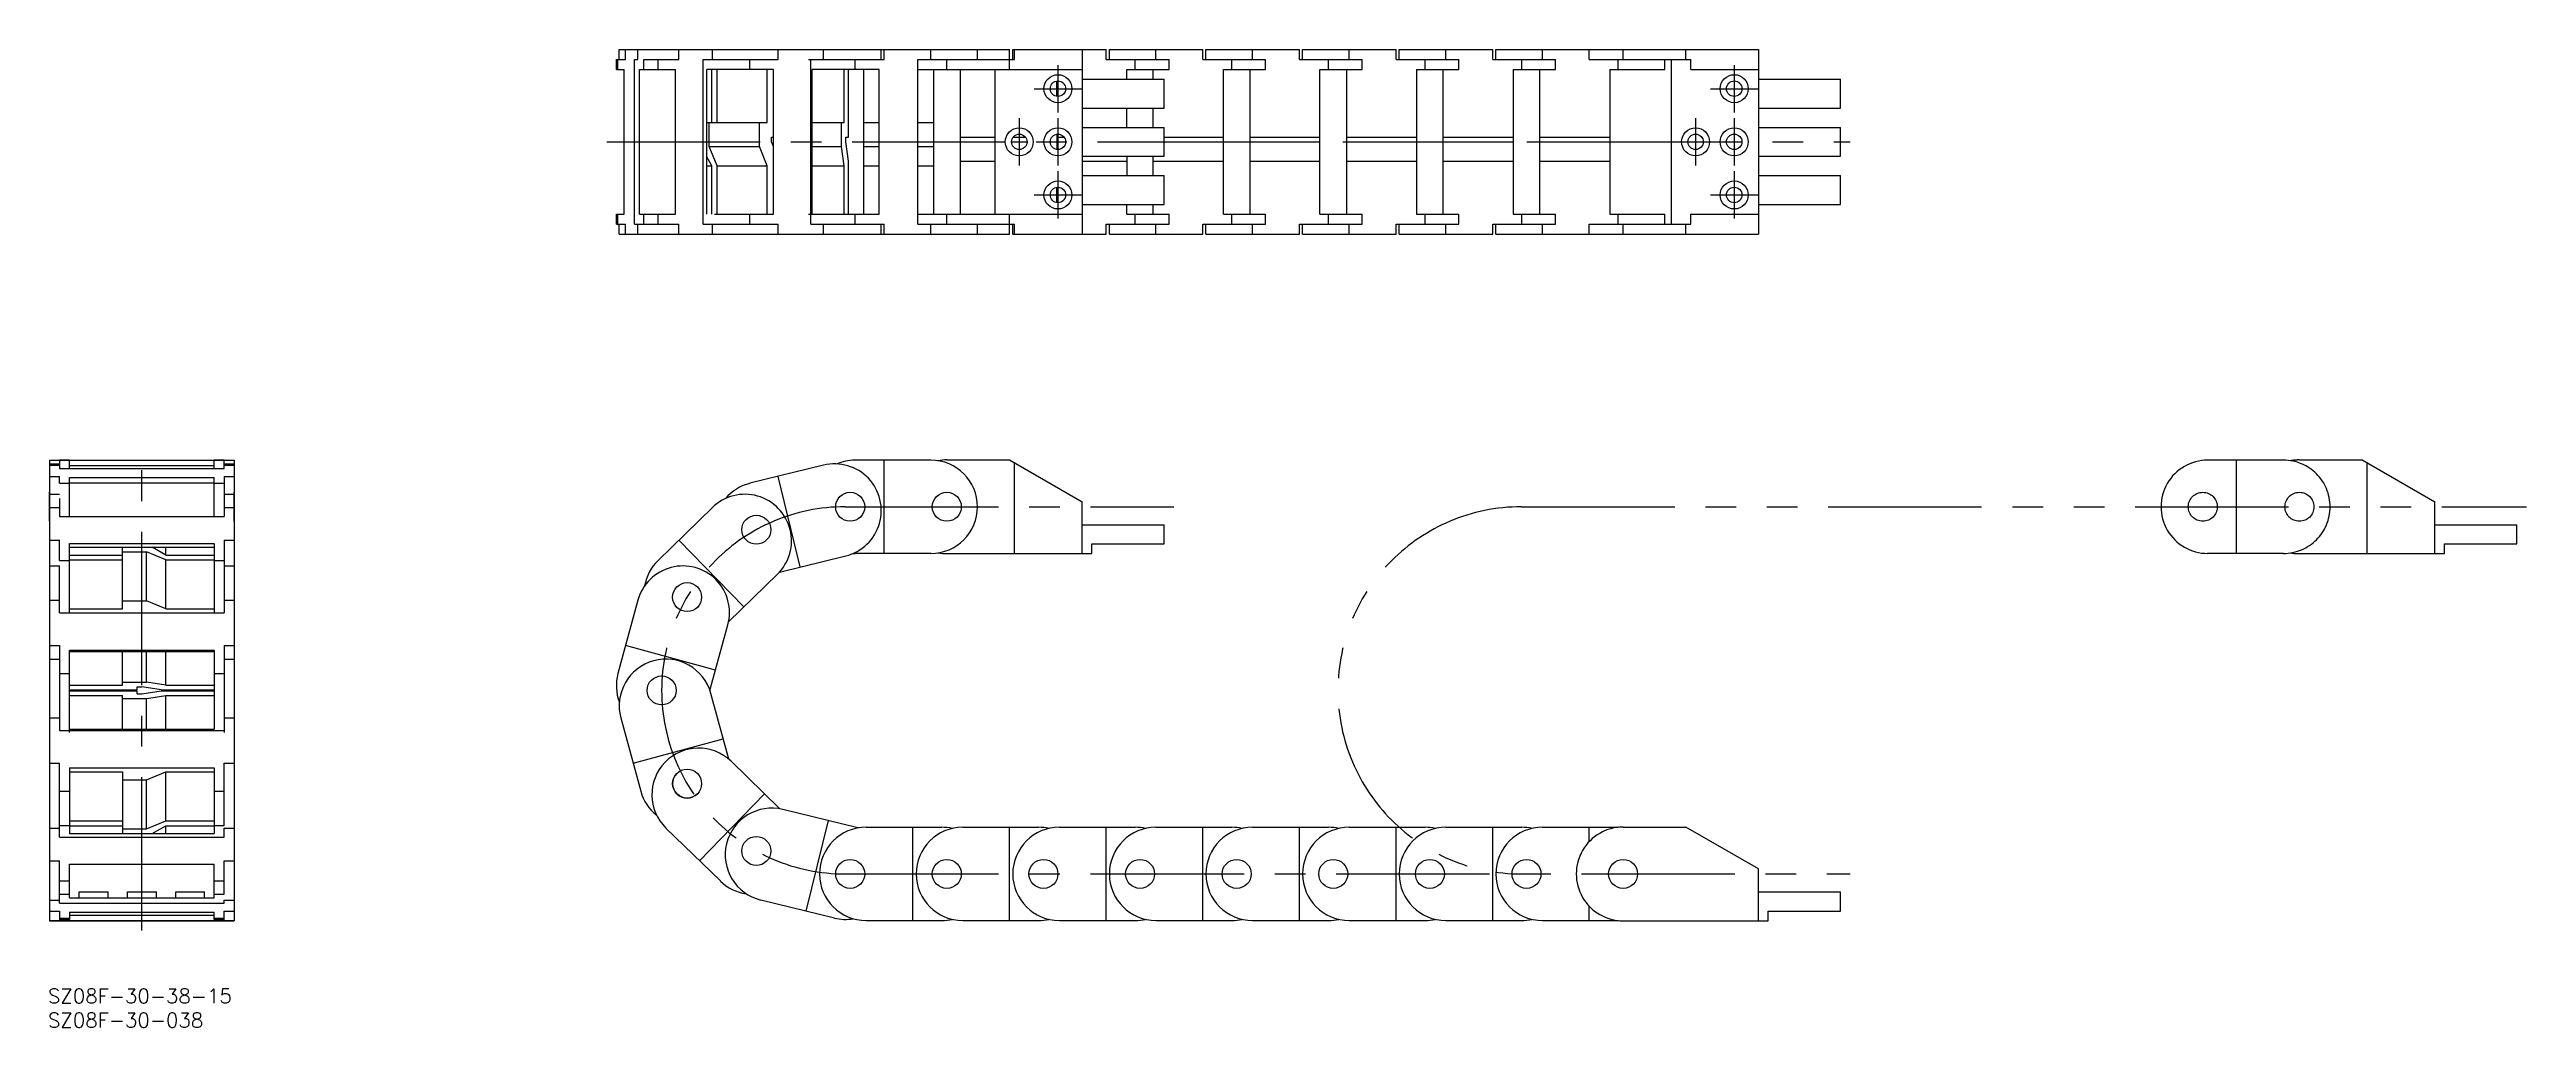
# Model space of a CAD drawing. Extents: x -38 to 475, y -22 to 180.
import ezdxf

# ---------------------------------------------------------------- set-up
doc = ezdxf.new("R2010")
doc.units = 0
doc.linetypes.add('CENTER', pattern=[50.8, 31.75, -6.35, 6.35, -6.35])
doc.linetypes.add('PHANTOM', pattern=[63.5, 31.75, -6.35, 6.35, -6.35, 6.35, -6.35])
doc.layers.get('0').update_dxf_attribs({"linetype": 'CONTINUOUS'})
doc.layers.add('CENTER', color=1, linetype='CENTER')
doc.styles.get("Standard").update_dxf_attribs({"font": 'txt.shx', "height": 3, "bigfont": 'bigfont.shx'})

msp = doc.modelspace()

# ---------------------------------------------------------------- linework, layer by layer
at = {"color": 7, "linetype": 'CONTINUOUS'}
for p, q in [((79.72, 180.35), (160.53, 180.35)), ((79.72, 178.3), (79.72, 180.35)), ((81.04, 178.3), (81.04, 180.35)), ((83.59, 178.3), (83.59, 180.35)), ((92.05, 178.3), (92.05, 180.35)), ((99, 178.3), (99, 180.35)), ((112.6, 178.3), (112.6, 180.35)), ((122.03, 178.3), (122.03, 180.35)), ((133.97, 178.3), (133.97, 180.35)), ((134.53, 178.3), (134.53, 180.35)), ((144.23, 178.3), (144.23, 180.35)), ((144.53, 180.36), (150.53, 180.36)), ((144.53, 180.35), (144.53, 180.36)), ((150.53, 180.35), (150.53, 180.36)), ((153.88, 178.3), (153.88, 180.35)), ((160.53, 176.25), (160.53, 180.35)), ((161.18, 180.35), (180.53, 180.35)), ((161.18, 178.3), (161.18, 180.35)), ((161.53, 178.3), (161.53, 180.35)), ((175.53, 180.35), (175.53, 142.15)), ((180.53, 178.3), (180.53, 180.35)), ((181.18, 180.35), (200.53, 180.35)), ((181.18, 178.3), (181.18, 180.35)), ((190.83, 178.3), (190.83, 180.35)), ((200.53, 178.3), (200.53, 180.35)), ((201.18, 180.35), (220.53, 180.35)), ((201.18, 178.3), (201.18, 180.35)), ((210.83, 178.3), (210.83, 180.35)), ((220.53, 178.3), (220.53, 180.35)), ((221.18, 180.35), (240.53, 180.35)), ((221.18, 178.3), (221.18, 180.35)), ((230.83, 178.3), (230.83, 180.35)), ((240.53, 178.3), (240.53, 180.35)), ((241.18, 180.35), (260.53, 180.35)), ((241.18, 178.3), (241.18, 180.35)), ((250.83, 178.3), (250.83, 180.35)), ((260.53, 178.3), (260.53, 180.35)), ((261.18, 180.35), (315.53, 180.35)), ((261.18, 178.3), (261.18, 180.35)), ((270.83, 178.3), (270.83, 180.35)), ((280.53, 178.3), (280.53, 180.35)), ((287.53, 178.3), (287.53, 180.35)), ((300.53, 178.3), (300.53, 180.35)), ((315.53, 180.35), (315.53, 142.15)), ((79.12, 178.3), (81.04, 178.3)), ((79.12, 176.25), (79.12, 178.3)), ((79.12, 176.25), (80.77, 176.25)), ((79.46, 176.25), (79.46, 178.3)), ((80.77, 146.25), (80.77, 176.25)), ((82.88, 144.2), (82.88, 178.3)), ((82.88, 178.3), (83.59, 178.3)), ((83.94, 146.25), (83.94, 176.25)), ((83.94, 176.25), (91.34, 176.25)), ((84.83, 178.3), (92.05, 178.3)), ((84.83, 176.25), (84.83, 178.3)), ((87.75, 176.25), (87.75, 178.3)), ((91.34, 146.25), (91.34, 176.25)), ((97.07, 178.3), (112.6, 178.3)), ((97.07, 144.2), (97.07, 178.3)), ((111.63, 176.25), (97.84, 176.25)), ((97.84, 146.25), (97.84, 176.25)), ((98.88, 165.25), (98.88, 176.25)), ((99.96, 165.25), (99.96, 176.25)), ((106.78, 176.25), (106.78, 178.3)), ((110.35, 165.25), (110.35, 176.25)), ((111.63, 146.25), (111.63, 176.25)), ((118.88, 178.3), (134.53, 178.3)), ((119.4, 144.2), (119.4, 178.3)), ((119.67, 146.25), (119.67, 176.25)), ((133.53, 176.25), (119.67, 176.25)), ((126.29, 165.25), (126.29, 176.25)), ((127.15, 162.25), (127.15, 176.25)), ((128.53, 176.25), (128.53, 178.3)), ((130.28, 176.25), (130.28, 146.25)), ((133.53, 146.25), (133.53, 176.25)), ((141.53, 144.2), (141.53, 178.3)), ((141.53, 178.3), (161.53, 178.3)), ((141.53, 176.25), (175.53, 176.25)), ((144.78, 176.25), (144.78, 146.25)), ((147.53, 176.25), (147.53, 178.3)), ((150.28, 176.25), (150.28, 146.25)), ((157.53, 146.25), (157.53, 176.25)), ((180.53, 178.3), (193.53, 178.3)), ((184.78, 174.25), (184.78, 176.25)), ((184.78, 176.25), (193.53, 176.25)), ((186.53, 176.25), (186.53, 178.3)), ((190.28, 174.25), (190.28, 176.25)), ((193.53, 176.25), (193.53, 178.3)), ((200.53, 178.3), (213.53, 178.3)), ((204.78, 146.25), (204.78, 176.25)), ((204.78, 176.25), (213.53, 176.25)), ((206.53, 176.25), (206.53, 178.3)), ((210.28, 176.25), (210.28, 146.25)), ((213.53, 176.25), (213.53, 178.3)), ((220.53, 178.3), (233.53, 178.3)), ((224.78, 146.25), (224.78, 176.25)), ((224.78, 176.25), (233.53, 176.25)), ((226.53, 176.25), (226.53, 178.3)), ((230.28, 176.25), (230.28, 146.25)), ((233.53, 176.25), (233.53, 178.3)), ((240.53, 178.3), (253.53, 178.3)), ((244.78, 176.25), (244.78, 146.25)), ((244.78, 176.25), (253.53, 176.25)), ((246.53, 176.25), (246.53, 178.3)), ((250.28, 146.25), (250.28, 176.25)), ((253.53, 176.25), (253.53, 178.3)), ((260.53, 178.3), (273.53, 178.3)), ((264.78, 176.25), (264.78, 146.25)), ((264.78, 176.25), (273.53, 176.25)), ((266.53, 176.25), (266.53, 178.3)), ((270.28, 146.25), (270.28, 176.25)), ((273.53, 176.25), (273.53, 178.3)), ((280.53, 178.3), (301.53, 178.3)), ((284.78, 176.25), (296.18, 176.25)), ((284.78, 176.25), (284.78, 146.25)), ((286.53, 176.25), (286.53, 178.3)), ((296.18, 176.25), (296.18, 178.3)), ((297.53, 144.2), (297.53, 178.3)), ((301.53, 176.25), (301.53, 178.3)), ((301.53, 176.25), (315.53, 176.25)), ((170.28, 170.67), (170.28, 173.83)), ((175.53, 174.25), (192.53, 174.25)), ((192.53, 168.25), (192.53, 174.25)), ((315.53, 174.25), (332.53, 174.25)), ((332.53, 168.25), (332.53, 174.25)), ((97.84, 165.25), (110.35, 165.25)), ((98.35, 160.28), (98.35, 165.25)), ((108.74, 160.28), (108.74, 165.25)), ((119.67, 165.25), (126.29, 165.25)), ((125.74, 160.28), (125.74, 165.25)), ((130.28, 165.25), (133.53, 165.25)), ((141.53, 165.25), (144.78, 165.25)), ((175.53, 168.25), (192.53, 168.25)), ((175.53, 164.25), (192.53, 164.25)), ((184.78, 164.25), (184.78, 168.25)), ((190.28, 164.25), (190.28, 168.25)), ((192.53, 158.25), (192.53, 164.25)), ((315.53, 168.25), (332.53, 168.25)), ((315.53, 164.25), (332.53, 164.25)), ((332.53, 158.25), (332.53, 164.25)), ((99.96, 156.28), (98.35, 160.28)), ((98.35, 160.28), (108.74, 160.28)), ((110.35, 156.28), (108.74, 160.28)), ((111.25, 162.25), (111.63, 162.25)), ((111.25, 161.25), (111.25, 162.25)), ((111.63, 160.29), (111.25, 161.25)), ((119.67, 160.28), (125.74, 160.28)), ((126.29, 156.28), (125.74, 160.28)), ((126.6, 162.25), (127.15, 162.25)), ((126.6, 161.25), (126.6, 162.25)), ((127.15, 157.25), (126.6, 161.25)), ((130.28, 160.28), (133.53, 160.28)), ((141.53, 160.28), (144.78, 160.28)), ((150.28, 162.25), (157.53, 162.25)), ((150.28, 161.25), (157.53, 161.25)), ((160.93, 161.25), (164.13, 161.25)), ((161.28, 162.25), (163.78, 162.25)), ((170.28, 162.83), (170.28, 159.67)), ((170.28, 162.25), (171.78, 162.25)), ((170.28, 161.25), (172.13, 161.25)), ((192.53, 162.25), (204.78, 162.25)), ((192.53, 161.25), (204.78, 161.25)), ((210.28, 162.25), (224.78, 162.25)), ((210.28, 161.25), (224.78, 161.25)), ((230.28, 162.25), (244.78, 162.25)), ((230.28, 161.25), (244.78, 161.25)), ((250.28, 162.25), (264.78, 162.25)), ((250.28, 161.25), (264.78, 161.25)), ((270.28, 162.25), (284.78, 162.25)), ((270.28, 161.25), (284.78, 161.25)), ((98.88, 156.28), (97.84, 158.16)), ((97.84, 156.28), (98.88, 156.28)), ((98.88, 146.25), (98.88, 156.28)), ((99.96, 146.25), (99.96, 156.28)), ((99.96, 156.28), (110.35, 156.28)), ((110.35, 146.25), (110.35, 156.28)), ((119.67, 156.28), (126.29, 156.28)), ((126.29, 146.25), (126.29, 156.28)), ((127.15, 146.25), (127.15, 157.25)), ((130.28, 156.28), (133.53, 156.28)), ((141.53, 156.28), (144.78, 156.28)), ((150.28, 157.25), (157.53, 157.25)), ((175.53, 158.25), (192.53, 158.25)), ((175.53, 157.25), (184.78, 157.25)), ((175.53, 154.25), (192.53, 154.25)), ((184.78, 158.25), (184.78, 154.25)), ((190.28, 154.25), (190.28, 158.25)), ((190.28, 157.25), (204.78, 157.25)), ((192.53, 148.25), (192.53, 154.25)), ((210.28, 157.25), (224.78, 157.25)), ((230.28, 157.25), (244.78, 157.25)), ((250.28, 157.25), (264.78, 157.25)), ((270.28, 157.25), (284.78, 157.25)), ((315.53, 158.25), (332.53, 158.25)), ((315.53, 154.25), (332.53, 154.25)), ((332.53, 148.25), (332.53, 154.25)), ((170.28, 148.67), (170.28, 151.83)), ((79.12, 144.2), (79.12, 146.25)), ((79.12, 146.25), (80.77, 146.25)), ((79.12, 144.2), (81.04, 144.2)), ((79.46, 144.2), (79.46, 146.25)), ((79.72, 142.15), (79.72, 144.2)), ((81.04, 142.15), (81.04, 144.2)), ((82.88, 144.2), (92.05, 144.2)), ((83.59, 142.15), (83.59, 144.2)), ((83.94, 146.25), (91.34, 146.25)), ((84.83, 144.2), (84.83, 146.25)), ((87.75, 144.2), (87.75, 146.25)), ((92.05, 142.15), (92.05, 144.2)), ((97.07, 144.2), (112.6, 144.2)), ((99, 142.15), (99, 144.2)), ((99.42, 146.25), (111.63, 146.25)), ((106.78, 144.2), (106.78, 146.25)), ((112.6, 142.15), (112.6, 144.2)), ((118.88, 146.25), (133.53, 146.25)), ((119.4, 144.2), (134.53, 144.2)), ((122.03, 142.15), (122.03, 144.2)), ((128.53, 144.2), (128.53, 146.25)), ((133.97, 142.15), (133.97, 144.2)), ((134.53, 142.15), (134.53, 144.2)), ((141.53, 146.25), (175.53, 146.25)), ((141.53, 144.2), (161.53, 144.2)), ((144.23, 142.15), (144.23, 144.2)), ((147.53, 144.2), (147.53, 146.25)), ((153.88, 142.15), (153.88, 144.2)), ((160.53, 142.15), (160.53, 146.25)), ((161.18, 142.15), (161.18, 144.2)), ((161.53, 142.15), (161.53, 144.2)), ((175.53, 148.25), (192.53, 148.25)), ((180.53, 144.2), (193.53, 144.2)), ((180.53, 142.15), (180.53, 144.2)), ((181.18, 142.15), (181.18, 144.2)), ((184.78, 146.25), (184.78, 148.25)), ((184.78, 146.25), (193.53, 146.25)), ((186.53, 144.2), (186.53, 146.25)), ((190.28, 146.25), (190.28, 148.25)), ((190.83, 142.15), (190.83, 144.2)), ((193.53, 144.2), (193.53, 146.25)), ((200.53, 144.2), (213.53, 144.2)), ((200.53, 142.15), (200.53, 144.2)), ((201.18, 142.15), (201.18, 144.2)), ((204.78, 146.25), (213.53, 146.25)), ((206.53, 144.2), (206.53, 146.25)), ((210.83, 142.15), (210.83, 144.2)), ((213.53, 144.2), (213.53, 146.25)), ((220.53, 144.2), (233.53, 144.2)), ((220.53, 142.15), (220.53, 144.2)), ((221.18, 142.15), (221.18, 144.2)), ((224.78, 146.25), (233.53, 146.25)), ((226.53, 144.2), (226.53, 146.25)), ((230.83, 142.15), (230.83, 144.2)), ((233.53, 144.2), (233.53, 146.25)), ((240.53, 144.2), (253.53, 144.2)), ((240.53, 142.15), (240.53, 144.2)), ((241.18, 142.15), (241.18, 144.2)), ((244.78, 146.25), (253.53, 146.25)), ((246.53, 144.2), (246.53, 146.25)), ((250.83, 142.15), (250.83, 144.2)), ((253.53, 144.2), (253.53, 146.25)), ((260.53, 144.2), (273.53, 144.2)), ((260.53, 142.15), (260.53, 144.2)), ((261.18, 142.15), (261.18, 144.2)), ((264.78, 146.25), (273.53, 146.25)), ((266.53, 144.2), (266.53, 146.25)), ((270.83, 142.15), (270.83, 144.2)), ((273.53, 144.2), (273.53, 146.25)), ((280.53, 144.2), (301.53, 144.2)), ((280.53, 142.15), (280.53, 144.2)), ((284.78, 146.25), (296.18, 146.25)), ((286.53, 144.2), (286.53, 146.25)), ((287.53, 142.15), (287.53, 144.2)), ((296.18, 144.2), (296.18, 146.25)), ((300.53, 142.15), (300.53, 144.2)), ((301.53, 146.25), (315.53, 146.25)), ((301.53, 144.2), (301.53, 146.25)), ((315.53, 148.25), (332.53, 148.25)), ((79.72, 142.15), (160.53, 142.15)), ((144.53, 142.14), (144.53, 142.15)), ((144.53, 142.14), (150.53, 142.14)), ((150.53, 142.14), (150.53, 142.15)), ((161.18, 142.15), (180.53, 142.15)), ((181.18, 142.15), (200.53, 142.15)), ((201.18, 142.15), (220.53, 142.15)), ((221.18, 142.15), (240.53, 142.15)), ((241.18, 142.15), (260.53, 142.15)), ((261.18, 142.15), (315.53, 142.15)), ((-38.2, 95.35), (-38.2, 0)), ((-38.2, 95.35), (0, 95.35)), ((-38.2, 94.57), (-36.15, 94.57)), ((-38.2, 94.29), (-36.15, 94.29)), ((-36.15, 95.4), (-36.15, 93.65)), ((-36.15, 95.4), (-34.1, 95.4)), ((-36.15, 93.65), (-2.05, 93.65)), ((-34.1, 93.65), (-34.1, 95.4)), ((-34.1, 94.25), (-4.1, 94.25)), ((-4.1, 93.65), (-4.1, 95.4)), ((-4.1, 95.4), (-2.05, 95.4)), ((-2.05, 93.65), (-2.05, 95.4)), ((-2.05, 94.57), (0, 94.57)), ((-2.05, 94.29), (0, 94.29)), ((0, 95.35), (0, 0)), ((122.03, 94.29), (106.78, 90.56)), ((144.23, 95.35), (128.53, 95.35)), ((134.53, 76.05), (134.53, 95.35)), ((147.53, 95.4), (160.53, 95.4)), ((160.53, 95.4), (175.53, 86.74)), ((161.53, 76), (161.53, 94.82)), ((-38.21, 82.7), (-38.21, 88.7)), ((-38.21, 88.7), (-38.2, 88.7)), ((-38.2, 91.98), (-36.15, 91.98)), ((-38.2, 88.29), (-36.15, 88.29)), ((-36.15, 90.56), (-36.15, 91.98)), ((-36.15, 90.56), (-34.1, 90.56)), ((-36.15, 87.41), (-36.15, 83.68)), ((-34.1, 91.74), (-4.1, 91.74)), ((-34.1, 83.68), (-34.1, 91.74)), ((-34.1, 90.68), (-4.1, 90.68)), ((-4.1, 83.68), (-4.1, 91.74)), ((-4.1, 90.56), (-2.05, 90.56)), ((-2.05, 91.98), (-2.05, 83.68)), ((-2.05, 91.98), (0, 91.98)), ((-2.05, 88.29), (0, 88.29)), ((0, 88.7), (0.01, 88.7)), ((0.01, 82.7), (0.01, 88.7)), ((117.19, 73.24), (112.6, 91.98)), ((-38.21, 82.7), (-38.2, 82.7)), ((-38.2, 85.56), (-36.15, 85.56)), ((-36.15, 83.68), (-2.05, 83.68)), ((-2.05, 85.56), (0, 85.56)), ((0, 82.7), (0.01, 82.7)), ((99, 85.56), (87.75, 74.61)), ((175.53, 76), (175.53, 86.74)), ((-38.2, 78.79), (-36.15, 78.79)), ((-36.15, 74.61), (-36.15, 78.79)), ((-34.1, 78.1), (-4.1, 78.1)), ((-34.1, 63.75), (-34.1, 78.1)), ((-34.1, 77.31), (-4.1, 77.31)), ((-23.1, 64.58), (-23.1, 77.31)), ((-14.14, 75.72), (-16.96, 77.31)), ((-14.14, 75.72), (-14.14, 77.31)), ((-4.1, 78.1), (-4.1, 63.75)), ((-2.05, 78.79), (-2.05, 63.75)), ((-2.05, 78.79), (0, 78.79)), ((105.52, 64.96), (92.05, 78.79)), ((175.53, 82), (192.53, 82)), ((177.53, 76), (177.53, 78)), ((177.53, 78), (192.53, 78)), ((192.53, 78), (192.53, 82)), ((-38.2, 73.46), (-36.15, 73.46)), ((-36.15, 74.61), (-34.1, 74.61)), ((-36.15, 63.75), (-36.15, 73.46)), ((-34.1, 75.72), (-23.1, 75.72)), ((-34.1, 74.69), (-23.1, 74.69)), ((-23.1, 76.35), (-18.14, 76.35)), ((-18.14, 66.23), (-18.14, 76.35)), ((-14.14, 74.69), (-18.14, 76.35)), ((-14.14, 75.72), (-4.1, 75.72)), ((-14.14, 74.69), (-4.1, 74.69)), ((-14.14, 64.58), (-14.14, 74.69)), ((-4.1, 74.61), (-2.05, 74.61)), ((-2.05, 73.46), (0, 73.46)), ((112.91, 72.19), (126.62, 75.54)), ((144.23, 76.05), (128.53, 76.05)), ((147.53, 76), (177.53, 76)), ((102.36, 61.89), (112.47, 71.73)), ((-38.2, 66.35), (-36.15, 66.35)), ((-36.15, 63.75), (-2.05, 63.75)), ((-34.1, 64.58), (-23.1, 64.58)), ((-23.1, 66.23), (-18.14, 66.23)), ((-14.14, 64.58), (-18.14, 66.23)), ((-14.14, 64.58), (-4.1, 64.58)), ((-2.05, 66.35), (0, 66.35)), ((83.59, 66.35), (79.46, 51.2)), ((-38.2, 56.99), (-36.15, 56.99)), ((-36.15, 56.99), (-36.15, 39.37)), ((-2.05, 56.99), (-2.05, 39.01)), ((-2.05, 56.99), (0, 56.99)), ((99.66, 51.91), (81.04, 56.99)), ((98.5, 47.66), (102.21, 61.27)), ((-38.2, 54.17), (-36.15, 54.17)), ((-34.1, 56.03), (-4.1, 56.03)), ((-34.1, 39.01), (-34.1, 56.03)), ((-34.1, 55.74), (-4.1, 55.74)), ((-23.1, 48.76), (-23.1, 55.74)), ((-18.14, 49.37), (-18.14, 55.74)), ((-14.14, 48.76), (-14.14, 55.74)), ((-4.1, 56.03), (-4.1, 39.66)), ((-2.05, 54.17), (0, 54.17)), ((-36.15, 51.2), (-34.1, 51.2)), ((-34.1, 48.76), (-23.1, 48.76)), ((-34.1, 47.81), (-20.1, 47.81)), ((-34.1, 47.59), (-20.1, 47.59)), ((-34.1, 46.64), (-23.1, 46.64)), ((-23.1, 49.37), (-18.14, 49.37)), ((-23.1, 39.66), (-23.1, 46.64)), ((-20.1, 48.42), (-19.1, 48.42)), ((-20.1, 47.81), (-20.1, 48.42)), ((-20.1, 46.98), (-20.1, 47.59)), ((-20.1, 46.98), (-19.1, 46.98)), ((-15.1, 47.81), (-19.1, 48.42)), ((-19.1, 46.98), (-15.1, 47.59)), ((-14.14, 48.76), (-18.14, 49.37)), ((-18.14, 46.03), (-14.14, 46.64)), ((-15.1, 47.81), (-4.1, 47.81)), ((-15.1, 47.59), (-4.1, 47.59)), ((-14.14, 48.76), (-4.1, 48.76)), ((-14.14, 46.64), (-4.1, 46.64)), ((-14.14, 39.66), (-14.14, 46.64)), ((-4.1, 51.2), (-2.05, 51.2)), ((102.4, 33.44), (98.68, 47.06)), ((-38.2, 41.98), (-36.15, 41.98)), ((-23.1, 46.03), (-18.14, 46.03)), ((-18.14, 39.66), (-18.14, 46.03)), ((-2.05, 41.98), (0, 41.98)), ((80.06, 41.98), (84.2, 26.83)), ((-36.15, 39.37), (-2.05, 39.37)), ((-34.1, 39.66), (-4.1, 39.66)), ((82.62, 32.62), (101.24, 37.7)), ((-38.2, 32.62), (-36.15, 32.62)), ((-36.15, 17.3), (-36.15, 32.62)), ((-34.1, 31.65), (-4.1, 31.65)), ((-34.1, 31.65), (-34.1, 18.09)), ((-34.1, 30.82), (-23.1, 30.82)), ((-23.1, 30.82), (-23.1, 18.09)), ((-18.14, 29.17), (-14.14, 30.82)), ((-14.14, 30.82), (-4.1, 30.82)), ((-14.14, 20.71), (-14.14, 30.82)), ((-4.1, 31.65), (-4.1, 18.09)), ((-2.05, 19.72), (-2.05, 32.62)), ((-2.05, 32.62), (0, 32.62)), ((102.86, 33.02), (112.98, 23.17)), ((-36.15, 26.83), (-34.1, 26.83)), ((-23.1, 29.17), (-18.14, 29.17)), ((-18.14, 19.05), (-18.14, 29.17)), ((-4.1, 26.83), (-2.05, 26.83)), ((96.35, 12.42), (109.81, 26.25)), ((-34.1, 20.71), (-23.1, 20.71)), ((-18.14, 19.05), (-14.14, 20.71)), ((-14.14, 20.71), (-4.1, 20.71)), ((128.85, 19.31), (113.6, 23.04)), ((118.43, 1.99), (123.02, 20.74)), ((-38.2, 19.19), (-36.15, 19.19)), ((-36.15, 19.72), (-34.1, 19.72)), ((-36.15, 17.3), (-2.05, 17.3)), ((-34.1, 19.68), (-23.1, 19.68)), ((-34.1, 18.09), (-4.1, 18.09)), ((-23.1, 19.05), (-18.14, 19.05)), ((-16.96, 18.09), (-14.14, 19.68)), ((-14.14, 19.68), (-4.1, 19.68)), ((-14.14, 18.09), (-14.14, 19.68)), ((-4.1, 19.72), (-2.05, 19.72)), ((-2.05, 19.19), (0, 19.19)), ((-2.05, 17.3), (-2.05, 19.19)), ((89.4, 19.19), (100.65, 8.24)), ((130.83, 19.35), (146.53, 19.35)), ((140.53, 0.05), (140.53, 19.35)), ((150.83, 19.35), (166.53, 19.35)), ((160.53, 0.05), (160.53, 19.35)), ((170.83, 19.35), (186.53, 19.35)), ((180.53, 0.05), (180.53, 19.35)), ((190.83, 19.35), (206.53, 19.35)), ((200.53, 0.05), (200.53, 19.35)), ((210.83, 19.35), (226.53, 19.35)), ((220.53, 0.05), (220.53, 19.35)), ((230.83, 19.35), (246.53, 19.35)), ((240.53, 0.05), (240.53, 19.35)), ((250.83, 19.35), (266.53, 19.35)), ((260.53, 0.05), (260.53, 19.35)), ((270.83, 19.35), (286.53, 19.35)), ((280.53, 16.41), (280.53, 19.35)), ((287.53, 19.4), (300.53, 19.4)), ((315.53, 10.74), (300.53, 19.4)), ((-38.2, 12.42), (-36.15, 12.42)), ((-36.15, 3.66), (-36.15, 12.42)), ((-34.1, 11.72), (-4.1, 11.72)), ((-34.1, 4.72), (-34.1, 11.72)), ((-4.1, 4.72), (-4.1, 11.72)), ((-2.05, 5.5), (-2.05, 12.42)), ((-2.05, 12.42), (0, 12.42)), ((315.53, 0), (315.53, 10.74)), ((-36.15, 8.24), (-34.1, 8.24)), ((-36.15, 5.5), (-34.1, 5.5)), ((-32.1, 6), (-26.1, 6)), ((-32.1, 4.72), (-32.1, 6)), ((-26.1, 4.72), (-26.1, 6)), ((-22.1, 6), (-16.1, 6)), ((-22.1, 4.72), (-22.1, 6)), ((-16.1, 4.72), (-16.1, 6)), ((-12.1, 6), (-6.1, 6)), ((-12.1, 4.72), (-12.1, 6)), ((-6.1, 4.72), (-6.1, 6)), ((-4.1, 8.24), (-2.05, 8.24)), ((-4.1, 5.5), (-2.05, 5.5)), ((315.53, 6), (332.53, 6)), ((332.53, 2), (332.53, 6)), ((-38.2, 4.3), (-36.15, 4.3)), ((-38.2, 1.99), (-36.15, 1.99)), ((-38.2, 0.05), (0, 0.05)), ((-38.2, 0), (0, 0)), ((-36.15, 3.66), (-2.05, 3.66)), ((-36.15, 1.99), (-36.15, 0)), ((-36.15, 0.56), (-34.1, 0.56)), ((-36.15, 0.29), (-34.1, 0.29)), ((-34.1, 4.72), (-4.1, 4.72)), ((-34.1, 1.75), (-4.1, 1.75)), ((-34.1, 1.75), (-34.1, 0.29)), ((-34.1, 1.15), (-4.1, 1.15)), ((-4.1, 0.29), (-4.1, 1.75)), ((-4.1, 0.56), (-2.05, 0.56)), ((-4.1, 0.29), (-2.05, 0.29)), ((-2.05, 4.3), (0, 4.3)), ((-2.05, 3.66), (-2.05, 4.3)), ((-2.05, 1.99), (0, 1.99)), ((-2.05, 0), (-2.05, 1.99)), ((124.26, 0.56), (109.01, 4.3)), ((130.83, 0.05), (146.53, 0.05)), ((150.83, 0.05), (166.53, 0.05)), ((170.83, 0.05), (186.53, 0.05)), ((190.83, 0.05), (206.53, 0.05)), ((210.83, 0.05), (226.53, 0.05)), ((230.83, 0.05), (246.53, 0.05)), ((250.83, 0.05), (266.53, 0.05)), ((270.83, 0.05), (286.53, 0.05)), ((280.53, 0.05), (280.53, 2.99)), ((287.53, 0), (317.53, 0)), ((317.53, 0), (317.53, 2)), ((317.53, 2), (332.53, 2))]:
    msp.add_line(p, q, dxfattribs=at)
at = {"color": 3, "linetype": 'PHANTOM'}
for p, q in [((424.23, 95.35), (408.53, 95.35)), ((414.53, 76.05), (414.53, 95.35)), ((427.53, 95.4), (440.53, 95.4)), ((440.53, 95.4), (455.53, 86.74)), ((441.53, 76), (441.53, 94.82)), ((266.5, 85.7), (474.53, 85.7)), ((455.53, 76), (455.53, 86.74)), ((455.53, 82), (472.53, 82)), ((457.53, 76), (457.53, 78)), ((457.53, 78), (472.53, 78)), ((472.53, 78), (472.53, 82)), ((424.23, 76.05), (408.52, 76.05)), ((427.53, 76), (457.53, 76))]:
    msp.add_line(p, q, dxfattribs=at)
at = {"color": 7, "linetype": 'CONTINUOUS'}
for centre, radius in [((170.53, 172.25), 2.9), ((310.53, 172.25), 2.9), ((170.53, 172.25), 1.6), ((310.53, 172.25), 1.6), ((162.53, 161.25), 2.9), ((170.53, 161.25), 2.9), ((302.53, 161.25), 2.9), ((310.53, 161.25), 2.9), ((162.53, 161.25), 1.6), ((170.53, 161.25), 1.6), ((302.53, 161.25), 1.6), ((310.53, 161.25), 1.6), ((170.53, 150.25), 2.9), ((170.53, 150.25), 1.6), ((310.53, 150.25), 2.9), ((310.53, 150.25), 1.6), ((127.53, 85.7), 3), ((147.53, 85.7), 3), ((108.1, 80.95), 3), ((93.77, 67), 3), ((88.5, 47.7), 3), ((93.77, 28.4), 3), ((108.1, 14.45), 3), ((127.53, 9.7), 3), ((147.53, 9.7), 3), ((167.53, 9.7), 3), ((187.53, 9.7), 3), ((207.53, 9.7), 3), ((227.53, 9.7), 3), ((247.53, 9.7), 3), ((267.53, 9.7), 3), ((287.53, 9.7), 3)]:
    msp.add_circle(centre, radius, dxfattribs=at)
at = {"color": 3, "linetype": 'PHANTOM'}
for centre in [(407.53, 85.7), (427.53, 85.7)]:
    msp.add_circle(centre, 3, dxfattribs=at)
at = {"color": 7, "linetype": 'CONTINUOUS'}
for centre, radius, start, end in [((124.32, 84.92), 9.65, 283.7531, 103.7532), ((128.53, 85.7), 9.65, 90, 113.3736), ((144.23, 85.7), 9.65, 270, 90), ((147.53, 85.7), 9.7, 89.9997, 100.6736), ((105.73, 78.64), 9.65, 314.2274, 134.2274), ((109.07, 81.18), 9.65, 103.7531, 139.8265), ((92.9, 63.81), 9.65, 344.7425, 164.7425), ((94.48, 67.69), 9.65, 134.2274, 170.3318), ((128.53, 85.7), 9.65, 267.7611, 270), ((147.53, 85.7), 9.7, 259.3264, 270.0003), ((89.37, 44.52), 9.65, 15.2575, 195.2575), ((88.77, 48.66), 9.65, 164.7425, 200.8468), ((96.13, 26.1), 9.65, 45.7726, 225.7725), ((93.5, 29.37), 9.65, 195.2575, 231.3619), ((93.77, 28.4), 3, 135.7726, 315.7726), ((111.31, 13.67), 9.65, 76.2469, 256.2468), ((130.83, 9.7), 9.65, 90, 270), ((126.55, 9.94), 9.65, 74.008, 76.2469), ((150.83, 9.7), 9.65, 90, 270), ((146.53, 9.7), 9.65, 77.1266, 90), ((170.83, 9.7), 9.65, 90, 270), ((166.53, 9.7), 9.65, 77.1266, 90), ((190.83, 9.7), 9.65, 90, 270), ((186.53, 9.7), 9.65, 77.1266, 90), ((210.83, 9.7), 9.65, 90, 270), ((206.53, 9.7), 9.65, 77.1266, 90), ((230.83, 9.7), 9.65, 90, 270), ((226.53, 9.7), 9.65, 77.1266, 90), ((250.83, 9.7), 9.65, 90, 270), ((246.53, 9.7), 9.65, 77.1266, 90), ((270.83, 9.7), 9.65, 90, 270), ((266.53, 9.7), 9.65, 77.1266, 90), ((287.53, 9.7), 9.7, 89.9997, 270.0003), ((286.53, 9.7), 9.65, 89.9038, 90), ((107.38, 15.15), 9.65, 225.7726, 261.8459), ((126.55, 9.94), 9.65, 256.2469, 279.6206), ((146.53, 9.7), 9.65, 270, 282.8735), ((166.53, 9.7), 9.65, 270, 282.8734), ((186.53, 9.7), 9.65, 270, 282.8734), ((206.53, 9.7), 9.65, 270, 282.8734), ((226.53, 9.7), 9.65, 270, 282.8735), ((246.53, 9.7), 9.65, 270, 282.8735), ((266.53, 9.7), 9.65, 270, 282.8734), ((286.53, 9.7), 9.65, 270, 270.0963)]:
    msp.add_arc(centre, radius, start, end, dxfattribs=at)
at = {"color": 3, "linetype": 'PHANTOM'}
for centre, radius, start, end in [((408.53, 85.7), 9.65, 90, 270.022), ((424.23, 85.7), 9.65, 270, 90), ((427.53, 85.7), 9.7, 89.9997, 100.6736), ((266.5, 47.7), 38, 90, 270), ((427.53, 85.7), 9.7, 259.3264, 270.0003)]:
    msp.add_arc(centre, radius, start, end, dxfattribs=at)
at = {"layer": 'CENTER', "color": 1, "linetype": 'CENTER'}
for p, q in [((170.53, 177.15), (170.53, 167.35)), ((310.53, 177.15), (310.53, 167.35)), ((165.63, 172.25), (175.43, 172.25)), ((305.63, 172.25), (315.43, 172.25)), ((162.53, 166.15), (162.53, 156.35)), ((170.53, 166.15), (170.53, 156.35)), ((302.53, 166.15), (302.53, 156.35)), ((310.53, 166.15), (310.53, 156.35)), ((77.12, 161.25), (334.53, 161.25)), ((170.53, 155.15), (170.53, 145.35)), ((310.53, 155.15), (310.53, 145.35)), ((165.63, 150.25), (175.43, 150.25)), ((305.63, 150.25), (315.43, 150.25)), ((-19.1, -2), (-19.1, 97.4)), ((126.5, 85.7), (194.53, 85.7)), ((126.5, 9.7), (334.53, 9.7))]:
    msp.add_line(p, q, dxfattribs=at)
msp.add_arc((126.5, 47.7), 38, 90, 270, dxfattribs=at)

# ---------------------------------------------------------------- texts
at = {"color": 7, "linetype": 'CONTINUOUS'}
for s, p in [('SZ08F-30-38-15', (-38.53, -17.08)), ('SZ08F-30-038', (-38.53, -22.08))]:
    msp.add_text(s, height=3, dxfattribs=at).set_placement(p)

doc.saveas('drawing.dxf')
